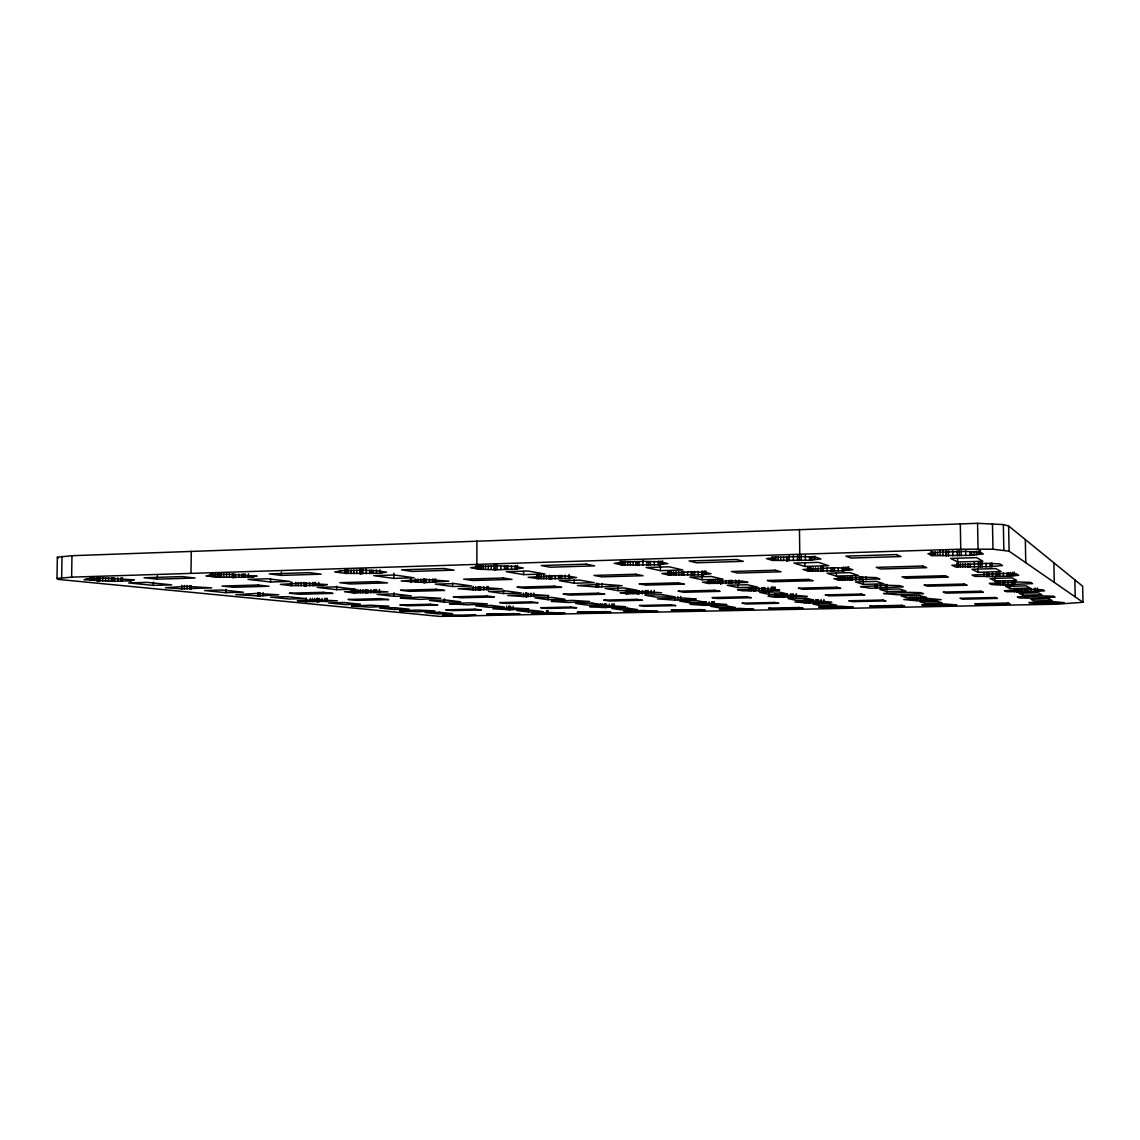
<?xml version="1.0" encoding="UTF-8"?>
<svg xmlns="http://www.w3.org/2000/svg" width="1140" height="1140" viewBox="0 0 1140 1140"><rect width="100%" height="100%" fill="white"/><g stroke="black" fill="none" stroke-linecap="round" stroke-linejoin="round"><path stroke-width="1.5" d="M473.243 589.922L458.209 588.725L481.408 587.428L502.355 588.881L473.243 589.922L473.243 586.501M475.679 589.978L475.679 586.558M476.093 568.661L476.093 565.183M476.876 564.4L476.905 541.058M477.717 568.931L477.731 565.469M478.373 590.021L478.202 586.587M478.729 590.078L478.729 586.658M479.099 590.121L479.099 586.715M479.256 590.149L479.256 586.73M479.356 569.202L479.356 565.739M515.707 565.454L515.707 568.917L516.919 569.131L495.444 569.786L480.082 569.33L480.097 565.868M480.539 569.316L480.539 565.853M480.653 590.107L480.653 586.701M481.522 569.288L481.522 565.825M482.505 569.245L482.505 565.796M482.947 569.231L482.961 565.782M483.731 590.036L483.731 586.615M485.54 569.359L485.54 565.91M486.809 589.95L486.809 586.53M488.205 589.907L488.205 586.501M488.305 569.459L488.305 566.01M491.197 569.53L491.197 566.081M494.204 569.572L494.204 564.4M494.404 569.601L494.404 564.442M494.831 569.672L494.831 564.514M495.245 569.744L495.245 564.585M495.444 569.786L495.444 564.614M497.111 569.729L497.111 564.571M500.788 569.615L500.788 566.181M423.41 582.44L401.123 580.958L425.434 579.476L448.832 581.158L424.622 582.597L423.41 582.44L423.424 579.077M423.596 582.469L423.61 579.091M424.023 582.526L424.023 579.163M424.436 582.583L424.451 579.22M424.622 582.597L424.636 579.248M426.118 582.568L426.118 579.206M429.381 582.469L429.381 579.106M432.644 582.383L432.659 579.02M434.141 582.341L434.141 578.978M435.623 582.298L435.637 578.935M444.415 602.177L429.495 600.452L446.053 600.039L460.717 601.792L444.415 602.177L444.429 598.856M452.623 586.516L435.323 584.136L454.76 583.595L471.703 586.003L452.623 586.516L452.637 582.982M379.449 592.772L379.463 589.423M379.934 573.278L379.948 569.914M393.827 578.408L373.692 575.629L394.426 575.002L414.134 577.809L393.827 578.408L393.841 573.164M394.084 596.334L377.098 594.368L394.597 593.911L411.269 595.892L394.084 596.334L394.098 592.786M410.528 582.241L410.543 578.864M410.927 582.226L410.942 578.864M415.473 582.269L415.487 578.892M418.01 582.341L418.024 578.978M420.674 582.398L420.689 579.034M336.656 589.665L317.191 587.399L335.716 586.886L354.854 589.166L336.656 589.665L336.685 586.216M344.836 573.306L344.864 569.929M345.691 573.42L334.69 571.924L340.889 571.04L339.392 570.841L360.169 570.185L376.001 570.641L386.574 572.166L380.133 573.035L381.53 573.235L345.691 573.42L345.705 570.057M346.118 573.406L346.132 570.043M347.045 573.377L347.059 570.014M347.985 573.349L347.999 569.986M348.398 573.334L348.427 569.971M351.063 573.449L351.077 570.086M351.334 592.558L351.348 589.195M352.887 592.729L352.901 589.38M353.599 592.814L344.451 591.76L365.897 590.534L387.999 591.902L353.599 592.814L353.614 589.466M353.87 573.534L353.885 570.185M353.956 592.8L353.97 589.451M354.74 592.786L354.754 589.437M355.523 592.757L355.552 589.409M355.88 592.757L355.908 589.409M356.777 573.605L356.806 570.257M358.117 592.828L358.131 589.494M359.77 573.648L359.798 568.618M359.983 573.677L360.012 568.646M360.468 592.9L360.482 589.551M360.482 573.748L360.511 568.718M360.967 573.819L360.995 568.789M361.195 573.847L361.223 568.817M362.777 573.791L362.805 568.774M362.919 592.942L362.933 589.594M365.427 592.971L365.441 589.622M365.612 592.985L365.626 589.651M366.026 593.042L366.04 589.693M366.253 573.691L366.282 568.661M366.624 593.114L366.453 589.75M367.949 593.071L367.964 589.736M369.745 573.591L369.773 570.228M370.885 593L370.899 589.651M371.341 573.534L371.355 570.185M372.923 573.491L372.937 570.128M373.834 592.914L373.849 589.58M375.16 592.885L375.188 589.537M376.428 573.377L376.442 570.029M376.499 592.843L376.514 589.508M290.914 585.618L280.369 584.407L302.67 582.996L327.365 584.592L321.908 585.29L323.261 585.447L290.914 585.618L290.928 582.326M291.284 585.604L291.313 582.312M292.125 585.59L292.139 582.298M295.787 585.647L295.802 582.355M298.352 585.718L298.381 582.426M301.017 585.775L301.046 582.483M303.953 585.832L303.767 582.511M304.423 585.875L304.451 582.597M304.893 585.932L304.921 582.654M305.107 585.96L305.135 582.683M306.133 601.621L297.284 600.751L316.45 599.711L337.34 600.851L306.133 601.621L306.161 598.244M306.532 585.917L306.546 582.64M306.461 601.621L306.489 598.244M309.638 585.832L309.667 582.554M310.294 601.635L310.322 598.272M312.488 601.692L312.502 598.315M312.745 585.746L312.773 582.469M314.17 585.703L314.198 582.426M314.754 601.735L314.783 598.357M315.581 585.661L315.609 582.383M317.077 601.749L317.091 598.386M317.248 601.763L317.276 598.4M317.647 601.806L317.675 598.443M318.046 601.849L318.074 598.486M318.231 601.863L318.245 598.5M318.716 585.575L318.73 582.298M319.442 601.834L319.457 598.471M322.107 601.778L322.136 598.4M324.772 601.706L324.8 598.329M325.983 601.678L326.012 598.301M327.209 601.649L327.223 598.272M245.086 577.353L245.114 573.819M248.406 577.253L248.435 573.705M257.839 595.821L257.868 592.558M258.296 595.864L258.324 592.601M258.752 595.921L258.78 592.658M258.951 595.935L235.781 594.667L255.588 593.484L278.73 594.795L258.951 595.935L258.98 592.672M260.219 595.907L260.262 592.643M263.041 595.821L263.069 592.558M270.579 581.999L248.021 579.376L267.686 578.792L289.873 581.428L270.579 581.999L270.608 578.593M281.352 575.401L269.311 573.904L309.524 572.665L321.152 574.19L281.352 575.401L281.381 572.081M211.27 576.484L211.313 573.178M212.239 576.584L212.268 573.292M213.194 576.697L213.223 573.406M215.289 576.94L215.332 573.377M217.384 577.182L217.427 573.634M218.339 577.296L206.055 575.885L211.242 575.059L209.575 574.859L229.24 574.247L257.099 576.113L251.669 576.926L253.237 577.111L218.339 577.296L218.381 573.748M218.738 577.282L218.78 573.734M219.621 577.253L219.664 573.705M220.505 577.225L220.547 573.677M220.918 577.211L220.946 573.662M223.625 577.324L223.668 573.776M225.991 592.672L204.573 590.534L222.229 590.036L243.362 592.202L225.991 592.672L226.019 589.295M226.475 577.41L226.504 573.862M229.397 577.467L229.425 573.933M232.361 577.51L232.389 573.962M232.603 577.538L232.645 574.004M233.159 577.595L233.187 574.061M233.7 577.667L233.743 574.132M233.957 577.695L233.985 574.161M235.453 577.652L235.495 574.118M238.759 577.553L238.802 574.004M242.065 577.453L242.108 573.904M243.575 577.396L243.604 573.862M157.334 579.177L144.053 577.766L182.172 576.584L195.097 578.023L157.334 579.177L157.391 575.672M181.773 588.867L165.4 587.699L185.863 586.359L211.698 587.855L181.773 588.867L181.816 585.361M184.367 588.924L184.409 585.433M187.046 588.981L187.088 585.476M189.739 589.01L189.782 585.504M191.007 573.392L191.263 551.375M191.249 589.152L191.292 585.661M112.917 581.315L112.974 577.866M113.188 581.343L84.075 579.647L88.336 578.864L86.512 578.678L105.165 578.094L134.292 579.847L129.775 580.616L131.499 580.787L113.188 581.343L113.245 577.894M114.613 581.3L114.67 577.852M117.748 581.215L117.805 577.766M120.897 581.115L120.954 577.667M122.322 581.072L122.379 577.624M153.373 585.404L128.635 582.925L147.331 582.369L171.741 584.877L153.373 585.404L153.416 582.084M57 578.465L71.62 577.139L71.977 555.693L977.578 523.303L1003.357 524.585L1008.615 525.982L1082.644 586.231L1083 602.276L1057.82 604.143L439.784 616.412L57.798 579.362L57 578.465L57.356 557.232L71.977 555.693M89.775 580.203L89.832 576.726M90.83 580.303L90.872 576.826M91.87 580.417L91.927 576.94M94.164 580.645L94.221 577.168M96.458 580.873L96.515 577.41M97.499 580.972L97.541 577.51M97.869 580.958L97.926 577.495M98.71 580.93L98.767 577.467M99.55 580.901L99.608 577.439M99.935 580.901L99.992 577.439M102.714 581.001L102.757 577.538M105.578 581.072L105.635 577.624M108.499 581.144L108.557 577.681M111.449 581.172L111.492 577.724M111.72 581.201L111.763 577.752M112.319 581.257L112.361 577.809M61.66 577.695L62.016 556.32M843.344 570.655L843.301 567.293L843.244 570.627L852.806 569.744L848.217 568.19L834.409 567.734L802.916 569.487L808.046 571.012L843.871 570.827L843.828 567.464M662.596 564.172L667.826 563.616L660.445 561.878L644.984 561.365L621.713 562.077L622.782 562.319L614.218 563.303L622.126 564.998L660.003 564.799L659.02 564.585L662.596 564.172L662.582 560.851M978.334 554.382L983.335 554.011L980.044 552.031L965.167 551.432L938.933 552.245L927.946 553.641L931.936 555.579L972.092 555.365L978.334 554.382L978.277 550.862M706.059 574.232L711.032 573.748L704.791 572.294L690.755 571.853L661.87 573.52L668.596 574.959L703.48 574.774L702.653 574.574L702.625 571.026L702.782 574.617L706.059 574.232L706.03 570.941M810.754 559.982L820.914 558.956L815.456 557.104L800.252 556.548L775.571 557.303L776.383 557.56L766.422 558.614L772.493 560.424L811.481 560.225L810.711 556.577M515.707 568.917L523.274 568.005L514.197 566.38L498.522 565.896L476.563 566.58L477.859 566.808L470.535 567.734L480.082 569.33M1008.886 576.241L1018.69 575.258L1016.339 573.847L1003.941 573.434L972.049 575.03L974.899 576.413L1008.886 576.241L1008.772 572.75M772.051 590.491L779.674 589.865L763.216 588.468L737.537 589.722L742.539 590.791L772.678 590.634L772.022 587.143M991.572 562.989L991.7 566.48L1002.502 565.526L999.737 563.872L986.214 563.374L951.857 565.24L955.206 566.865L992.028 566.666L991.9 563.174M1035.647 591.418L1044.568 590.805L1042.801 589.75L1032.185 589.451L1004.283 590.663L1006.421 591.703L1035.889 591.546L1035.576 588.14M689.686 599.512L696.255 598.985L680.081 597.816L657.367 598.885L673.683 600.025L689.686 599.512L689.643 602.775L706.401 602.39L696.74 600.695L679.697 601.094L689.643 602.775M71.62 577.139L960.749 549.195L992.969 549.224L1009.1 551.176L1083 602.276M523.588 574.617L544.991 574.004L528.062 571.026L506.203 571.682L523.588 574.617L523.588 571.325M660.402 570.641L682.988 569.986L669.194 566.822L646.081 567.506L660.402 570.641L660.374 565.554M804.869 566.438L828.737 565.739L818.449 562.362L793.996 563.103L804.869 566.438L804.826 562.946M957.629 561.991L982.88 561.25L976.567 557.659L950.632 558.429L957.629 561.991L957.572 558.657M538.949 578.621L528.134 577.339L554.624 575.757L568.846 576.17L576.555 577.553L569.245 578.336L570.271 578.507L538.949 578.621L538.935 575.159M574.275 583.224L594.296 582.668L579.804 580.132L559.384 580.688L574.275 583.224L574.261 579.904M702.041 579.747L723.074 579.177L711.317 576.484L689.814 577.082L702.041 579.747L702.012 576.356M836.375 576.099L858.52 575.5L849.799 572.636L827.141 573.263L836.375 576.099L836.332 572.622M977.835 572.266L1001.162 571.639L995.819 568.589L971.921 569.259L977.835 572.266L977.764 568.96M708.268 583.452L747.883 582.398L742.525 581.144L729.685 580.773L702.497 582.212L708.268 583.452L708.239 580.16M838.256 580.018L879.881 578.921L875.962 577.595L863.322 577.196L833.881 578.707L838.256 580.018L838.214 576.641M597.218 587.043L622.183 585.718L602.547 584.193L577.424 585.547L597.218 587.043L597.075 583.538M503.552 593.541L521.522 593.085L506.801 590.99L488.504 591.475L503.552 593.541L503.552 590.249M618.008 590.634L636.818 590.149L624.278 587.941L605.112 588.44L618.008 590.634L617.994 587.257M737.822 587.584L757.516 587.086L747.37 584.749L727.277 585.276L737.822 587.584L737.794 584.136M863.365 584.378L884.013 583.865L876.503 581.4L855.428 581.942L863.365 584.378L863.322 580.859M995.063 581.029L1016.723 580.474L1012.149 577.88L989.99 578.45L995.063 581.029L994.992 577.709M626.188 593.683L661.699 592.8L643.943 591.461L620.089 592.658L626.188 593.683L626.173 590.406M875.762 588.083L903.165 586.801L899.774 585.661L888.117 585.319L860.486 586.644C864.476 586.63 877.045 591.518 875.634 584.649M1003.072 584.934L1032.555 583.595L1030.532 582.383L1019.089 582.027L989.335 583.409L991.786 584.606L1003.072 584.934L1002.958 581.428M548.055 599.697L565.041 599.284L552.145 597.446L534.874 597.873L548.055 599.697L548.055 596.291M787.412 593.94L778.577 591.917L759.725 592.372L768.916 594.382L787.412 593.94L787.598 597.36M886.735 591.56L906.072 591.09L899.56 588.952L879.823 589.437L886.735 591.56L886.678 588.254M1009.926 588.596L1030.161 588.112L1026.199 585.86L1005.537 586.359L1009.926 588.596L1009.855 585.219M774.758 597.146L768.061 596.263L792.371 595.151L807.405 596.377L774.758 597.146L774.73 593.698M1022.879 595.194L1041.846 594.752L1038.398 592.786L1019.046 593.242L1022.879 595.194L1022.808 591.717M509.537 609.715L528.518 608.86L511.903 607.919L492.836 608.789L509.537 609.715L509.409 606.309M705.19 605.369L726.721 604.442L711.887 603.416L690.227 604.357L705.19 605.369L705.062 601.82M808.844 603.06L831.773 602.091L817.979 601.022L794.894 602.005L808.844 603.06L808.73 599.811M916.717 600.666L941.141 599.654L928.459 598.529L903.835 599.555L916.717 600.666L916.475 597.303M528.547 611.952L543.295 611.639L531.71 610.256L516.734 610.584L528.547 611.952L528.547 608.66M547 614.061L565.283 613.292L549.979 612.465L531.625 613.249L547 614.061L547 610.855M602.718 607.463L625.703 606.694L609.943 605.711L589.622 606.623L602.718 607.463L602.704 604M523.531 596.562L548.867 595.593L529.957 594.339L507.77 595.479L523.531 596.562L523.531 593.042M57.356 557.232L58.154 558.286M1074.849 579.889L1075.219 596.89M1053.873 562.818L1054.286 582.426M1037.528 588.012L1037.6 591.289M1034.336 588.311L1034.408 591.589M1031.073 588.397L1031.13 591.66M1027.81 588.468L1027.867 591.731M1025.316 539.576L1025.772 562.704M1026.328 588.511L1026.385 591.774M1024.846 588.539L1024.903 591.803M1021.582 588.625L1021.654 591.888M1018.334 588.696L1018.39 591.959M1016.923 591.988L1016.623 588.611L1016.652 591.86M1014.714 581.158L1014.785 584.649M1014.315 572.052L1014.386 575.529M1014.372 588.568L1014.443 591.831M1013.132 581.186L1013.203 584.692M1012.662 572.237L1012.719 575.714M1011.551 581.229L1011.607 584.735M1010.71 572.423L1010.781 575.885M1008.615 525.982L1009.1 551.176M1008.501 572.594L1008.729 576.142M1008.059 581.315L1008.131 584.82M1007.119 572.822L1007.19 576.284M1003.357 524.585L1003.841 549.993M1004.597 581.414L1004.654 584.905M1003.371 572.921L1003.428 576.384M1002.701 581.286L1002.929 584.863M1000.336 581.257L1000.393 584.749M999.623 573.021L999.68 576.47M997.913 573.064L997.985 576.526M998.141 581.201L998.212 584.706M996.218 573.121L996.289 576.569M996.175 581.129L996.232 584.62M992.484 523.659L992.969 549.224M992.484 573.221L992.541 576.669M991.772 563.103L991.828 566.566M990.119 563.26L990.176 566.722M988.751 573.32L988.822 576.769M986.884 573.263L987.126 576.812M986.698 573.178L986.827 576.655M986.072 563.374L986.129 566.837M984.148 573.135L984.205 576.584M981.996 561.778L982.082 566.951M980.343 550.563L980.414 554.097M979.802 550.591L979.873 554.111M980.158 561.821L980.243 566.993M977.578 523.303L978.035 548.924M978.319 561.878L978.405 567.05M976.381 551.119L976.439 554.639M974.13 551.375L974.201 554.881M974.287 561.991L974.372 567.164M971.579 551.603L971.707 555.151M970.026 551.931L970.083 555.422M970.297 563.83L970.354 567.278M968.402 563.858L968.53 567.321M968.259 563.773L968.316 567.221M968.045 563.673L968.173 567.15M965.594 550.321L965.694 555.565M965.267 563.616L965.323 567.065M962.687 563.545L962.744 566.993M961.205 550.449L961.291 555.693M960.308 523.602L960.749 549.195M960.35 563.445L960.407 566.894M959.21 550.52L959.296 555.75M958.284 563.317L958.341 566.765M957.799 563.331L957.856 566.779M957.215 550.577L957.301 555.807M956.716 563.36L956.774 566.808M952.841 550.72L952.926 555.949M948.466 550.848L948.551 556.078M946.399 550.876L946.571 556.135M946.229 550.777L946.314 556.007M945.986 550.649L946.143 555.921M942.937 550.591L943.022 555.821M940.115 550.506L940.201 555.736M937.565 552.13L937.622 555.622M935.285 551.974L935.341 555.465M934.757 551.988L934.814 555.479M933.589 552.017L933.646 555.522M932.42 552.059L932.477 555.551M931.879 552.074L931.936 555.579M931.58 551.917L931.636 555.422M930.895 551.589L930.952 555.095M926.535 597.146L926.592 600.452M925.196 597.175L925.252 600.481M923.87 597.203L923.913 600.509M920.921 597.274L920.977 600.566M917.985 597.332L918.042 600.638M916.289 597.246L916.389 600.566M914.223 597.232L914.28 600.524M912.299 597.189L912.356 600.495M910.547 597.132L910.604 600.438M886.877 584.393L886.934 587.812M885.367 584.435L885.424 587.841M880.536 584.549L880.593 587.969M877.216 584.635L877.273 588.055M875.477 584.592L875.52 588.012M875.306 584.549L875.349 587.955M866.172 576.612L866.215 579.989M862.61 576.712L862.652 580.075M860.985 576.755L861.042 580.118M859.375 576.797L859.418 580.16M855.827 576.897L855.869 580.26M852.278 576.982L852.321 580.346M850.582 576.997L850.711 580.388M850.383 576.94L850.426 580.303M850.098 576.854L850.24 580.246M848.602 566.666L848.644 570.043M847.547 576.812L847.59 580.189M847.12 566.879L847.163 570.257M845.31 567.079L845.353 570.442M845.153 576.755L845.196 580.132M843.515 567.364L843.771 570.798M842.959 576.669L843.002 580.046M842.075 567.52L842.118 570.884M840.992 576.569L841.035 579.947M840.551 576.584L840.593 579.961M839.596 576.612L839.639 579.975M838.655 576.641L838.698 580.004M838.242 567.62L838.285 570.983M834.409 567.734L834.452 571.097M832.67 567.791L832.713 571.14M830.932 567.834L830.975 571.197M827.113 567.948L827.156 571.297M823.964 599.483L823.992 602.718M823.279 566.38L823.351 571.411M821.456 566.395L821.612 571.453M821.227 566.324L821.285 571.354M821.128 599.555L821.171 602.789M818.149 567.848L818.192 571.211M818.306 599.611L818.335 602.846M817.01 599.64L817.052 602.875M815.542 567.791L815.585 571.14M815.727 599.668L815.77 602.903M814.858 556.135L814.901 559.541M813.134 567.692L813.176 571.055M812.948 556.363L812.991 559.769M812.906 599.74L812.948 602.975M811.067 556.705L811.11 560.096M810.982 567.563L811.01 570.926M810.511 567.577L810.554 570.941M809.557 556.89L809.585 560.282M810.098 599.797L810.127 603.032M809.486 567.606L809.528 570.969M808.474 567.635L808.502 570.997M808.559 599.768L808.602 603.003M808.004 567.649L808.046 571.012M808.317 599.711L808.431 602.975M807.605 567.535L807.647 570.898M806.251 599.697L806.294 602.932M805.381 555.322L805.439 560.41M804.313 599.654L804.356 602.903M801.249 555.451L801.306 560.524M799.482 529.416L799.753 554.254M799.368 555.508L799.425 560.581M797.487 555.565L797.544 560.638M796.261 593.712L796.29 597.146M793.355 555.693L793.411 560.766M793.269 593.783L793.298 597.218M791.901 593.812L791.944 597.26M790.547 593.84L790.576 597.289M789.236 555.821L789.293 560.894M787.427 560.951L787.384 557.574L787.298 560.909M786.999 557.446L787.042 560.837M786.728 557.36L786.771 560.752M786.614 557.332L786.657 560.709M784.577 593.983L784.605 597.431M783.579 557.275L783.607 560.666M782.966 597.389L782.738 593.911L782.696 597.332M780.715 557.189L780.757 560.581M780.458 593.869L780.487 597.303M778.078 557.075L778.107 560.467M778.378 593.826L778.421 597.274M776.468 593.769L776.497 597.218M775.67 556.933L775.713 560.324M775.172 556.947L775.214 560.339M775.129 586.872L775.172 590.221M774.074 556.976L774.103 560.381M773.704 587.014L773.732 590.363M772.963 557.018L773.006 560.41M772.464 557.033L772.493 560.424M771.994 556.89L772.036 560.282M772.122 587.157L772.151 590.52M771.196 587.328L771.224 590.677M768.873 590.834L768.916 594.382M768.004 587.399L768.047 590.748M764.826 587.485L764.855 590.834M763.387 587.528L763.415 590.862M761.933 587.556L761.976 590.905M758.77 587.642L758.798 590.976M755.592 587.727L755.635 591.062M754.153 587.755L754.196 591.09M754.053 587.727L754.096 591.076M753.839 587.684L753.868 591.019M753.511 587.613L753.654 590.976M751.16 587.584L751.189 590.919M748.923 587.528L748.952 590.876M739.034 580.032L739.062 583.324M735.628 580.132L735.671 583.409M732.25 580.217L732.279 583.495M730.697 580.26L730.726 583.538M729.158 580.303L729.187 583.58M725.781 580.388L725.809 583.666M722.404 580.474L722.432 583.766M720.865 580.517L720.893 583.794M720.751 580.502L720.779 583.78M720.494 580.445L720.523 583.723M720.124 580.36L720.266 583.666M717.587 580.317L717.601 583.609M715.165 580.26L715.193 583.552M714.281 601.635L714.31 605.155M712.928 580.189L712.942 583.481M713.056 601.664L713.084 605.183M711.816 601.692L711.845 605.212M710.875 580.089L710.904 583.381M710.462 580.103L710.491 583.395M709.55 580.118L709.579 583.409M709.109 601.749L709.137 605.283M708.653 580.146L708.681 583.438M707.798 580.061L707.812 583.352M706.387 601.82L706.415 605.34M704.848 601.792L704.876 605.312M704.477 570.855L704.506 574.418M704.648 601.749L704.663 605.269M704.548 601.735L704.577 605.255M702.497 601.721L702.525 605.24M701.798 571.268L701.827 574.817M698.164 571.382L698.193 574.916M694.531 571.482L694.559 575.016M692.878 571.525L692.906 575.073M691.239 571.582L691.253 575.116M687.605 571.682L687.634 575.216M684 571.781L684.014 575.315M682.347 571.824L682.375 575.358M682.219 571.796L682.247 575.33M681.92 571.739L681.948 575.273M681.62 571.667L681.649 575.201M681.492 571.639L681.52 575.173M680.68 596.491L680.708 599.854M678.728 571.596L678.756 575.13M677.816 596.548L677.844 599.925M676.091 571.525L676.12 575.073M674.951 596.619L674.98 599.982M673.64 571.439L673.669 574.988M671.389 571.325L671.417 574.874M670.947 571.34L670.976 574.888M669.978 571.368L670.007 574.916M669.009 571.397L669.038 574.945M668.567 571.411L668.596 574.959M668.054 571.297L668.068 574.845M660.958 561.065L660.986 564.385M659.005 561.023L659.177 564.614M658.207 561.308L658.222 564.856M654.289 561.422L654.303 564.984M654.26 590.292L654.274 593.555M651.211 590.363L651.225 593.641M650.384 561.55L650.399 565.098M648.603 561.607L648.632 565.155M648.176 590.449L648.19 593.712M646.836 561.664L646.85 565.198M646.793 590.477L646.808 593.741M645.411 590.52L645.425 593.783M642.932 560.011L642.96 565.326M642.376 590.591L642.39 593.855M639.041 561.892L639.07 565.44M639.341 590.663L639.369 593.926M637.972 590.705L637.987 593.969M637.844 590.677L637.859 593.94M637.574 590.634L637.588 593.897M637.118 561.92L637.303 565.497M637.303 590.591L637.317 593.855M637.174 590.563L637.189 593.826M636.776 561.835L636.79 565.383M636.419 561.764L636.433 565.298M636.263 561.721L636.277 565.269M634.823 590.534L634.837 593.798M633.241 561.678L633.256 565.226M632.586 590.491L632.6 593.755M630.349 561.593L630.377 565.141M630.477 590.434L630.491 593.698M628.539 590.349L628.553 593.626M628.168 590.363L628.183 593.626M627.641 561.493L627.67 565.041M627.356 590.378L627.37 593.655M626.544 590.392L626.558 593.669M625.703 590.321L625.718 593.598M625.148 561.35L625.162 564.913M624.677 561.365L624.692 564.927M623.637 561.393L623.651 564.956M622.597 561.436L622.611 564.984M622.112 561.45L622.126 564.998M621.5 561.308L621.528 564.87M620.16 561.265L620.174 564.585M614.26 603.929L614.275 607.378M613.064 603.958L613.078 607.406M611.881 603.972L611.895 607.435M609.273 604.043L609.287 607.492M606.665 604.1L606.68 607.549M605.482 604.129L605.497 607.577L605.369 604.115M605.112 604.072L605.126 607.534M604.756 604.015L604.884 607.492M601.892 583.423L601.906 586.929M600.751 603.972L600.766 607.435M598.671 583.523L598.685 587.014M596.761 583.481L596.776 586.972M596.462 586.915L596.448 583.423L596.32 586.901M569.231 574.874L569.401 578.365M568.689 575.101L568.689 578.564M565.226 575.201L565.24 578.65M561.778 575.301L561.792 578.75M560.21 575.344L560.225 578.792M558.657 575.386L558.657 578.835M555.209 575.486L555.223 578.935M551.774 575.586L551.789 579.034M550.221 575.629L550.221 579.077M550.05 575.6L550.064 579.049M549.694 575.543L549.694 578.992M549.337 575.472L549.337 578.921M549.167 575.443L549.167 578.892M548.084 610.826L548.084 614.047M546.886 610.841L546.886 614.047M546.416 575.415L546.416 578.864M546.63 610.812L546.63 614.018M543.766 575.344L543.78 578.807M541.272 575.258L541.272 578.721M538.522 575.173L538.522 578.621M537.596 575.187L537.61 578.65M536.683 575.216L536.683 578.678M533.919 593.014L533.919 596.534M531.012 593.099L531.012 596.605M528.105 593.171L528.119 596.676M526.338 593.142L526.338 596.648M526.01 593.085L526.024 596.605M525.868 593.071L525.868 596.591M517.403 565.269L517.418 568.732M515.223 565.725L515.237 569.188M513.185 606.238L513.185 609.629M511.532 565.839L511.532 569.302M510.677 606.295L510.677 609.686M509.124 606.266L509.124 609.658M508.711 606.224L508.839 609.629M507.827 565.953L507.827 569.401M506.673 606.209L506.673 609.601M506.16 566.01L506.16 569.459M504.478 566.067L504.478 569.516M353.728 605.967L351.505 606.124L370.557 607.107L389.025 606.195L370.03 605.197L353.728 605.967M402.776 597.987L400.282 598.172L420.304 599.341L440.852 598.286L420.888 597.089L402.776 597.987M401.822 610.741L399.655 610.883L417.112 611.767L434.939 610.94L417.553 610.057L401.822 610.741M451.782 603.644L449.359 603.801L467.585 604.841L487.336 603.886L469.181 602.832L451.782 603.644M444.814 615.016L442.691 615.144L458.764 615.928L476.007 615.201L444.814 615.016M553.869 601.222L551.233 601.393L568.547 602.476L589.651 601.493L572.437 600.381L553.869 601.222M626.273 611.125L623.808 611.268L638.428 612.123L657.808 611.325L643.288 610.456L626.273 611.125M722.076 609.074L719.426 609.216L733.219 610.114L753.782 609.287L740.102 608.375L722.076 609.074M887.02 593.327L883.585 593.527L897.565 594.781L923.4 593.655L920.436 592.643L909.635 592.358L887.02 593.327M821.527 606.95L818.663 607.093L831.559 608.033L853.376 607.164L840.622 606.209L821.527 606.95M924.825 604.727L921.733 604.884L933.66 605.867L956.816 604.97L945.074 603.972L924.825 604.727M1020.87 596.818L1017.365 597.004L1019.245 597.916L1029.035 598.172L1055.056 597.118L1053.517 596.192L1043.613 595.935L1020.87 596.818M1032.199 602.433L1028.879 602.59L1039.737 603.616L1064.318 602.69L1053.673 601.635L1032.199 602.433M443.973 568.518L401.508 569.829L412.139 571.425L454.133 570.143L443.973 568.518M586.145 564.143L541.201 565.526L550.25 567.221L594.653 565.868L586.145 564.143M736.711 559.498L689.087 560.966L696.341 562.775L743.351 561.35L736.711 559.498M896.425 554.582L845.88 556.135L851.11 558.058L900.985 556.548L896.425 554.582M257.911 585.019L222.001 586.046L233.429 587.271L269.012 586.259L257.911 585.019M377.554 581.614L339.834 582.683L350.137 583.965L387.5 582.911L377.554 581.614M503.353 578.009L463.666 579.149L472.744 580.502L512.017 579.405L503.353 578.009M635.807 574.232L594.011 575.429L601.692 576.869L643.031 575.7L635.807 574.232M775.442 570.242L731.353 571.496L737.48 573.035L781.057 571.81L775.442 570.242M922.859 566.039L876.29 567.364L880.693 568.988L926.678 567.692L922.859 566.039M323.261 592.301L289.332 593.213L299.279 594.268L332.894 593.384L323.261 592.301M436.05 589.295L400.525 590.249L409.459 591.361L444.657 590.434L436.05 589.295M554.211 586.145L516.99 587.143L524.813 588.311L561.678 587.342L554.211 586.145M678.172 582.839L639.098 583.88L645.71 585.119L684.37 584.107L678.172 582.839M808.331 579.376L767.291 580.459L772.549 581.77L813.148 580.702L808.331 579.376M945.202 575.714L902.025 576.869L905.773 578.265L948.452 577.139L945.202 575.714M287.28 596.69L270.55 597.132L289.289 598.999L305.748 598.586L287.28 596.69M380.233 598.657L348.099 599.455L356.82 600.381L388.683 599.597L380.233 598.657M486.866 595.978L453.321 596.818L461.144 597.802L494.389 596.975L486.866 595.978M598.258 593.185L563.203 594.068L570.029 595.094L604.756 594.225L598.258 593.185M714.723 590.278L678.058 591.19L683.801 592.273L720.11 591.361L714.723 590.278M836.618 587.214L798.228 588.183L802.774 589.309L840.779 588.368L836.618 587.214M964.326 584.022L924.098 585.019L927.333 586.216L967.148 585.233L964.326 584.022M344.309 602.533L328.42 602.918L344.935 604.571L360.582 604.2L344.309 602.533M662.882 594.738L644.841 595.18L656.127 597.089L673.854 596.676L662.882 594.738M430.35 604.243L399.827 604.955L407.522 605.782L437.803 605.069L430.35 604.243M531.44 601.849L499.662 602.59L506.559 603.459L538.08 602.718L531.44 601.849M636.776 599.355L603.659 600.139L609.658 601.036L642.49 600.267L636.776 599.355M746.586 596.747L712.044 597.574L717.089 598.514L751.317 597.702L746.586 596.747M861.185 594.04L825.132 594.895L829.122 595.878L864.832 595.037L861.185 594.04M980.899 591.204L943.222 592.087L946.058 593.142L983.35 592.259L980.899 591.204M394.711 607.691L379.591 608.033L394.269 609.501L409.174 609.173L394.711 607.691M491.426 605.454L475.694 605.81L488.932 607.349L504.407 606.993L491.426 605.454M592.016 603.117L575.657 603.502L587.314 605.112L603.416 604.741L592.016 603.117M805.852 598.172L788.082 598.586L796.176 600.353L813.618 599.953L805.852 598.172M919.638 595.536L901.099 595.964L907.155 597.83L925.338 597.403L919.638 595.536M474.753 609.188L445.697 609.843L452.566 610.57L481.394 609.928L474.753 609.188M570.855 607.022L540.673 607.706L546.801 608.461L576.74 607.805L570.855 607.022M670.733 604.784L639.355 605.482L644.684 606.28L675.806 605.596L670.733 604.784M774.616 602.447L741.969 603.174L746.429 604.015L778.791 603.288L774.616 602.447M882.745 600.01L848.759 600.78L852.264 601.649L885.951 600.908L882.745 600.01M995.391 597.488L959.966 598.286L962.459 599.198L997.543 598.414L995.391 597.488M439.584 612.28L425.149 612.593L438.273 613.904L452.509 613.605L439.584 612.28M627.342 608.147L611.795 608.489L622.183 609.914L637.488 609.587L627.342 608.147M726.664 605.953L710.505 606.309L719.354 607.82L735.243 607.463L726.664 605.953M829.892 603.687L813.105 604.058L820.273 605.625L836.789 605.269L829.892 603.687M937.294 601.322L919.809 601.706L925.167 603.345L942.338 602.975L937.294 601.322M1049.085 598.856L1030.888 599.269L1034.265 600.98L1052.135 600.595L1049.085 598.856M514.397 613.605L486.666 614.189L520.339 614.26L514.397 613.605M605.953 611.639L577.211 612.251L611.211 612.337L605.953 611.639M700.915 609.601L671.104 610.242L705.432 610.327L700.915 609.601M799.453 607.492L768.517 608.161L772.478 608.903L803.173 608.247L799.453 607.492M901.797 605.297L869.649 605.995L872.784 606.765L904.647 606.095L901.797 605.297M1008.173 603.017L974.757 603.744L976.952 604.556L1010.083 603.844L1008.173 603.017M821.071 571.283L821.028 567.934L820.957 571.254M783.251 597.46L783.223 594.026L783.166 597.431M526.794 596.719L526.794 593.199L526.651 596.69"/></g></svg>
